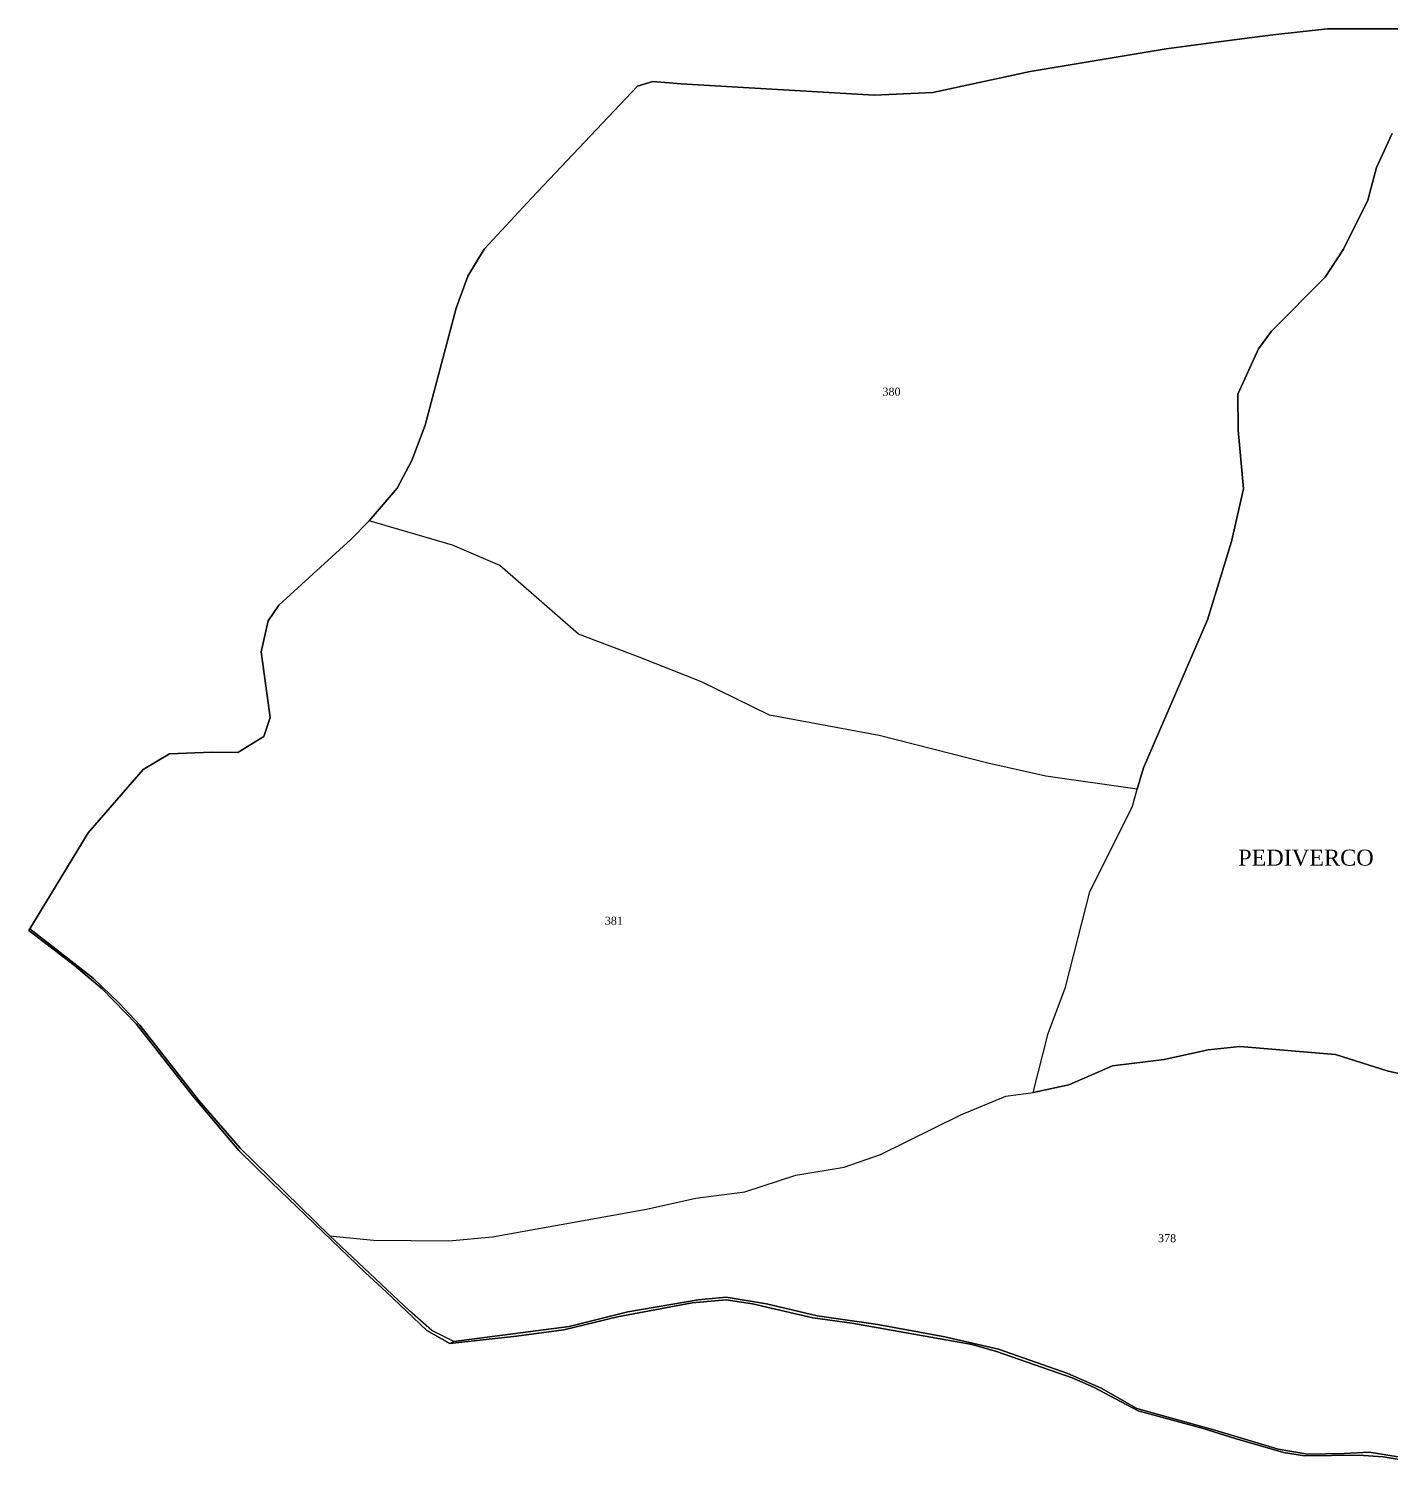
# Model space of a CAD drawing. Extents: x 1205805 to 1207436, y 6154338 to 6158020.
# Drawn here: x 1205804.7 to 1206145.5, y 6155092 to 6155450.8 of the extents above; entities that cross this region are included whole.
import ezdxf

# ---------------------------------------------------------------- set-up
doc = ezdxf.new("R2010")
doc.units = 0
doc.linetypes.add('CONTINU', pattern=[0])
for name, color, linetype in [('1LIEUDIT', 7, 'CONTINU'), ('1PARCELLE', 7, 'CONTINU'), ('1SECTION', 7, 'CONTINU'), ('1SUBDSECT', 7, 'CONTINU'), ('1TRONFLUV', 7, 'CONTINU'), ('3LIEUDITTEX', 7, 'CONTINU'), ('3PARCELLETEX', 7, 'CONTINU')]:
    doc.layers.add(name, color=color, linetype=linetype)
doc.styles.get("Standard").update_dxf_attribs({"font": 'Times New Roman'})

msp = doc.modelspace()

# ---------------------------------------------------------------- linework, layer by layer
at = {"layer": '1LIEUDIT'}
msp.add_lwpolyline([(1206154.53, 6155091.95), (1206143.43, 6155093.81), (1206137.25, 6155094.27), (1206123.74, 6155094.04), (1206118.52, 6155094.87), (1206106.37, 6155098.38), (1206098.4, 6155100.86), (1206082.13, 6155105.29), (1206070.95, 6155111.23), (1206065.65, 6155113.58), (1206046.75, 6155120.11), (1206040.6, 6155121.87), (1206010.56, 6155127.25), (1206000.78, 6155128.55), (1205985.68, 6155132.07), (1205979.11, 6155133.1), (1205970.6, 6155132.3), (1205951.97, 6155128.81), (1205938.49, 6155125.55), (1205926.67, 6155123.96), (1205910.03, 6155122.12), (1205904.26, 6155125.37), (1205894.09, 6155135.08), (1205888.88, 6155139.78), (1205865.3, 6155162.48), (1205857.27, 6155170.38), (1205845.59, 6155184.21), (1205831.66, 6155201.95), (1205823.07, 6155210.78), (1205816.03, 6155216.74), (1205804.68, 6155225.38), (1205804.96, 6155225.82), (1205819.55, 6155249.81), (1205833.28, 6155265.61), (1205839.88, 6155269.56), (1205850.48, 6155269.98), (1205856.96, 6155269.87), (1205863.49, 6155273.91), (1205865.05, 6155278.62), (1205862.84, 6155295.02), (1205864.59, 6155302.79), (1205867.22, 6155306.71), (1205885.26, 6155323.17), (1205889.81, 6155327.81), (1205896.85, 6155335.98), (1205900.52, 6155342.87), (1205903.86, 6155351.72), (1205911.59, 6155380.98), (1205914.54, 6155388.95), (1205918.6, 6155395.72), (1205930.47, 6155408.56), (1205956.95, 6155436.44), (1205960.8, 6155437.6), (1205967.88, 6155437.07), (1206016.13, 6155434.17), (1206030.77, 6155434.85), (1206055.13, 6155440.14), (1206089.13, 6155445.75), (1206101.65, 6155447.49), (1206115.8, 6155449.3), (1206129.46, 6155450.82), (1206150.1, 6155450.81)], dxfattribs=at)
at = {"layer": '1PARCELLE'}
for points in [[(1206145.7, 6155424.64), (1206141.73, 6155416.12), (1206139.61, 6155407.92), (1206133.48, 6155395.74), (1206128.9, 6155388.74), (1206115.53, 6155375.21), (1206112.25, 6155370.83), (1206107.08, 6155359.5), (1206107.18, 6155350.5), (1206108.48, 6155335.81), (1206105.49, 6155322.6), (1206099.45, 6155303.02), (1206083.51, 6155266.08), (1206081.91, 6155260.71), (1206081.91, 6155260.71), (1206059.03, 6155264.01), (1206044.51, 6155267.25), (1206017.36, 6155274.17), (1205989.94, 6155279.21), (1205972.9, 6155287.58), (1205957.35, 6155293.74), (1205942.14, 6155299.5), (1205922.5, 6155316.6), (1205910.7, 6155321.75), (1205889.81, 6155327.81), (1205896.85, 6155335.98), (1205900.52, 6155342.87), (1205903.86, 6155351.72), (1205911.59, 6155380.98), (1205914.54, 6155388.95), (1205918.6, 6155395.72), (1205930.47, 6155408.56), (1205956.95, 6155436.44), (1205960.8, 6155437.6), (1205967.88, 6155437.07), (1206016.13, 6155434.17), (1206030.77, 6155434.85), (1206055.13, 6155440.14), (1206089.13, 6155445.75), (1206101.65, 6155447.49), (1206115.8, 6155449.3), (1206129.46, 6155450.82), (1206150.1, 6155450.81)], [(1206158.27, 6155187.33), (1206144.67, 6155190.2), (1206131.5, 6155194.37), (1206107.55, 6155196.37), (1206099.66, 6155195.53), (1206088.68, 6155193.14), (1206075.75, 6155191.52), (1206064.81, 6155186.77), (1206055.87, 6155184.9), (1206059.67, 6155199.66), (1206063.97, 6155211.25), (1206070.02, 6155235.08), (1206080.71, 6155256.5), (1206081.91, 6155260.71), (1206081.91, 6155260.71), (1206083.51, 6155266.08), (1206099.45, 6155303.02), (1206105.49, 6155322.6), (1206108.48, 6155335.81), (1206107.18, 6155350.5), (1206107.08, 6155359.5), (1206112.25, 6155370.83), (1206115.53, 6155375.21), (1206128.9, 6155388.74), (1206133.48, 6155395.74), (1206139.61, 6155407.92), (1206141.73, 6155416.12), (1206145.7, 6155424.64)], [(1206154.44, 6155092.62), (1206139.89, 6155094.94), (1206133.66, 6155094.68), (1206124.49, 6155094.48), (1206117.17, 6155095.72), (1206101.36, 6155100.47), (1206081.78, 6155105.89), (1206072.91, 6155111), (1206064.59, 6155114.63), (1206047.24, 6155120.76), (1206033.81, 6155123.82), (1206017.02, 6155126.86), (1206001.83, 6155129.03), (1205989.18, 6155132.06), (1205979.14, 6155133.72), (1205972.14, 6155133.09), (1205954.49, 6155130.05), (1205939.81, 6155126.4), (1205910.96, 6155122.63), (1205905.47, 6155125.41), (1205899.89, 6155130.3), (1205880.01, 6155149.06), (1205880.01, 6155149.06), (1205890.87, 6155147.96), (1205909.79, 6155147.82), (1205920.66, 6155148.85), (1205959.2, 6155155.75), (1205971.52, 6155158.47), (1205983.76, 6155160.08), (1205996.51, 6155164.24), (1206008.64, 6155166.19), (1206017.7, 6155169.41), (1206037.79, 6155179.28), (1206049.08, 6155183.98), (1206055.87, 6155184.9), (1206064.81, 6155186.77), (1206075.75, 6155191.52), (1206088.68, 6155193.14), (1206099.66, 6155195.53), (1206107.55, 6155196.37), (1206131.5, 6155194.37), (1206144.67, 6155190.2), (1206158.27, 6155187.33)]]:
    msp.add_lwpolyline(points, dxfattribs=at)
msp.add_lwpolyline([(1206081.91, 6155260.71), (1206059.03, 6155264.01), (1206044.51, 6155267.25), (1206017.36, 6155274.17), (1205989.94, 6155279.21), (1205972.9, 6155287.58), (1205957.35, 6155293.74), (1205942.14, 6155299.5), (1205922.5, 6155316.6), (1205910.7, 6155321.75), (1205889.81, 6155327.81), (1205885.26, 6155323.17), (1205867.22, 6155306.71), (1205864.59, 6155302.79), (1205862.84, 6155295.02), (1205865.05, 6155278.62), (1205863.49, 6155273.91), (1205856.96, 6155269.87), (1205850.48, 6155269.98), (1205839.88, 6155269.56), (1205833.28, 6155265.61), (1205819.55, 6155249.81), (1205804.96, 6155225.82), (1205820.88, 6155213.42), (1205827.31, 6155207.24), (1205832.51, 6155201.76), (1205847.27, 6155182.9), (1205857.59, 6155170.94), (1205880.01, 6155149.06), (1205890.87, 6155147.96), (1205909.79, 6155147.82), (1205920.66, 6155148.85), (1205959.2, 6155155.75), (1205971.52, 6155158.47), (1205983.76, 6155160.08), (1205996.51, 6155164.24), (1206008.64, 6155166.19), (1206017.7, 6155169.41), (1206037.79, 6155179.28), (1206049.08, 6155183.98), (1206055.87, 6155184.9), (1206059.67, 6155199.66), (1206063.97, 6155211.25), (1206070.02, 6155235.08), (1206080.71, 6155256.5), (1206081.91, 6155260.71)], close=True, dxfattribs=at)
at = {"layer": '1SECTION'}
msp.add_lwpolyline([(1206150.1, 6155450.81), (1206129.46, 6155450.82), (1206115.8, 6155449.3), (1206101.65, 6155447.49), (1206089.13, 6155445.75), (1206055.13, 6155440.14), (1206030.77, 6155434.85), (1206016.13, 6155434.17), (1205967.88, 6155437.07), (1205960.8, 6155437.6), (1205956.95, 6155436.44), (1205930.47, 6155408.56), (1205918.6, 6155395.72), (1205914.54, 6155388.95), (1205911.59, 6155380.98), (1205903.86, 6155351.72), (1205900.52, 6155342.87), (1205896.85, 6155335.98), (1205889.81, 6155327.81), (1205885.26, 6155323.17), (1205867.22, 6155306.71), (1205864.59, 6155302.79), (1205862.84, 6155295.02), (1205865.05, 6155278.62), (1205863.49, 6155273.91), (1205856.96, 6155269.87), (1205850.48, 6155269.98), (1205839.88, 6155269.56), (1205833.28, 6155265.61), (1205819.55, 6155249.81), (1205804.96, 6155225.82), (1205804.68, 6155225.38), (1205816.03, 6155216.74), (1205823.07, 6155210.78), (1205831.66, 6155201.95), (1205845.59, 6155184.21), (1205857.27, 6155170.38), (1205865.3, 6155162.48), (1205888.88, 6155139.78), (1205894.09, 6155135.08), (1205904.26, 6155125.37), (1205910.03, 6155122.12), (1205926.67, 6155123.96), (1205938.49, 6155125.55), (1205951.97, 6155128.81), (1205970.6, 6155132.3), (1205979.11, 6155133.1), (1205985.68, 6155132.07), (1206000.78, 6155128.55), (1206010.56, 6155127.25), (1206040.6, 6155121.87), (1206046.75, 6155120.11), (1206065.65, 6155113.58), (1206070.95, 6155111.23), (1206082.13, 6155105.29), (1206098.4, 6155100.86), (1206106.37, 6155098.38), (1206118.52, 6155094.87), (1206123.74, 6155094.04), (1206137.25, 6155094.27), (1206143.43, 6155093.81), (1206154.53, 6155091.95)], dxfattribs=at)
at = {"layer": '1SUBDSECT'}
msp.add_lwpolyline([(1206154.53, 6155091.95), (1206143.43, 6155093.81), (1206137.25, 6155094.27), (1206123.74, 6155094.04), (1206118.52, 6155094.87), (1206106.37, 6155098.38), (1206098.4, 6155100.86), (1206082.13, 6155105.29), (1206070.95, 6155111.23), (1206065.65, 6155113.58), (1206046.75, 6155120.11), (1206040.6, 6155121.87), (1206010.56, 6155127.25), (1206000.78, 6155128.55), (1205985.68, 6155132.07), (1205979.11, 6155133.1), (1205970.6, 6155132.3), (1205951.97, 6155128.81), (1205938.49, 6155125.55), (1205926.67, 6155123.96), (1205910.03, 6155122.12), (1205904.26, 6155125.37), (1205894.09, 6155135.08), (1205888.88, 6155139.78), (1205865.3, 6155162.48), (1205857.27, 6155170.38), (1205845.59, 6155184.21), (1205831.66, 6155201.95), (1205823.07, 6155210.78), (1205816.03, 6155216.74), (1205804.68, 6155225.38), (1205804.96, 6155225.82), (1205819.55, 6155249.81), (1205833.28, 6155265.61), (1205839.88, 6155269.56), (1205850.48, 6155269.98), (1205856.96, 6155269.87), (1205863.49, 6155273.91), (1205865.05, 6155278.62), (1205862.84, 6155295.02), (1205864.59, 6155302.79), (1205867.22, 6155306.71), (1205885.26, 6155323.17), (1205889.81, 6155327.81), (1205896.85, 6155335.98), (1205900.52, 6155342.87), (1205903.86, 6155351.72), (1205911.59, 6155380.98), (1205914.54, 6155388.95), (1205918.6, 6155395.72), (1205930.47, 6155408.56), (1205956.95, 6155436.44), (1205960.8, 6155437.6), (1205967.88, 6155437.07), (1206016.13, 6155434.17), (1206030.77, 6155434.85), (1206055.13, 6155440.14), (1206089.13, 6155445.75), (1206101.65, 6155447.49), (1206115.8, 6155449.3), (1206129.46, 6155450.82), (1206150.1, 6155450.81)], dxfattribs=at)
at = {"layer": '1TRONFLUV'}
msp.add_lwpolyline([(1205804.96, 6155225.82), (1205804.68, 6155225.38), (1205816.03, 6155216.74), (1205823.07, 6155210.78), (1205831.66, 6155201.95), (1205845.59, 6155184.21), (1205857.27, 6155170.38), (1205865.3, 6155162.48), (1205888.88, 6155139.78), (1205894.09, 6155135.08), (1205904.26, 6155125.37), (1205910.03, 6155122.12), (1205910.96, 6155122.63), (1205905.47, 6155125.41), (1205899.89, 6155130.3), (1205880.01, 6155149.06), (1205857.59, 6155170.94), (1205847.27, 6155182.9), (1205832.51, 6155201.76), (1205827.31, 6155207.24), (1205820.88, 6155213.42), (1205804.96, 6155225.82)], close=True, dxfattribs=at)
msp.add_lwpolyline([(1206154.53, 6155091.95), (1206143.43, 6155093.81), (1206137.25, 6155094.27), (1206123.74, 6155094.04), (1206118.52, 6155094.87), (1206106.37, 6155098.38), (1206098.4, 6155100.86), (1206082.13, 6155105.29), (1206070.95, 6155111.23), (1206065.65, 6155113.58), (1206046.75, 6155120.11), (1206040.6, 6155121.87), (1206010.56, 6155127.25), (1206000.78, 6155128.55), (1205985.68, 6155132.07), (1205979.11, 6155133.1), (1205970.6, 6155132.3), (1205951.97, 6155128.81), (1205938.49, 6155125.55), (1205926.67, 6155123.96), (1205910.03, 6155122.12), (1205910.03, 6155122.12), (1205910.96, 6155122.63), (1205939.81, 6155126.4), (1205954.49, 6155130.05), (1205972.14, 6155133.09), (1205979.14, 6155133.72), (1205989.18, 6155132.06), (1206001.83, 6155129.03), (1206017.02, 6155126.86), (1206033.81, 6155123.82), (1206047.24, 6155120.76), (1206064.59, 6155114.63), (1206072.91, 6155111), (1206081.78, 6155105.89), (1206101.36, 6155100.47), (1206117.17, 6155095.72), (1206124.49, 6155094.48), (1206133.66, 6155094.68), (1206139.89, 6155094.94), (1206154.44, 6155092.62)], dxfattribs=at)

# ---------------------------------------------------------------- texts
at = {"layer": '3LIEUDITTEX'}
msp.add_text('PEDIVERCO', height=4, dxfattribs=at).set_placement((1206107.15, 6155241.6))
at = {"layer": '3PARCELLETEX'}
for s, p in [('380', (1206018.2, 6155359.09)), ('381', (1205948.76, 6155226.83)), ('378', (1206087.11, 6155147.48))]:
    msp.add_text(s, height=2, dxfattribs=at).set_placement(p)

doc.saveas('drawing.dxf')
